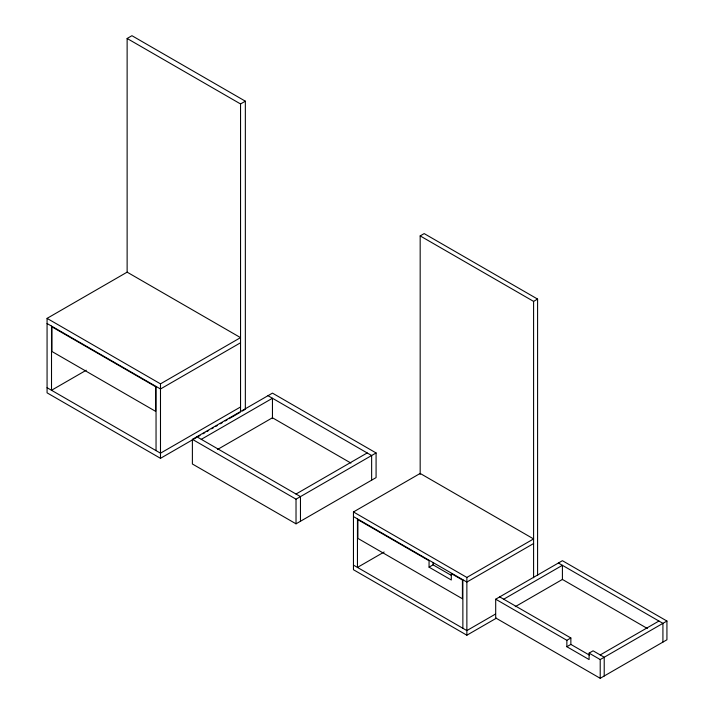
<?xml version="1.0" encoding="UTF-8"?>
<svg xmlns="http://www.w3.org/2000/svg" width="714" height="714" viewBox="0 0 714 714"><rect width="100%" height="100%" fill="white"/><g stroke="black" fill="none" stroke-linecap="round" stroke-linejoin="round"><path stroke-width="1.07" d="M196.18 437.718L160.489 458.326L47.07 392.843L47.07 318.373L127.128 272.15L127.128 38.476L131.938 35.7L245.348 101.183L245.348 409.327M127.128 38.476L240.547 103.949L245.348 101.183M86.242 370.227L51.515 390.272L51.515 326.075M47.07 318.373L160.489 383.855L240.547 337.633L127.128 272.15M420.171 474.382L420.171 235.906L424.17 233.594L537.588 299.077L537.588 575.439M240.547 342.765L160.489 388.987L47.07 323.513M240.547 406.971L160.489 453.185L47.07 387.711M192.387 439.342L272.453 393.119L376.082 452.953L376.082 477.604L296.024 523.826L192.387 463.993L192.387 439.342L296.024 499.175L376.082 452.953M198.108 436.602L200.036 435.495M202.928 433.817L204.856 432.711M206.783 431.595L208.72 430.48M211.612 428.811L213.54 427.695M215.467 426.579L217.395 425.464M220.296 423.795L222.224 422.679M225.115 421.01L227.043 419.894M228.971 418.788L239.583 412.656M242.465 410.996L244.393 409.881M201.286 439.342L272.453 398.26L272.453 418.618M217.636 449.418L272.453 417.77L350.922 463.074M420.171 235.906L533.59 301.388L537.588 299.077M296.024 494.034L367.183 452.953M353.457 511.956L420.171 473.436L533.59 538.918L466.867 577.43L353.457 511.956L353.457 569.727L466.867 635.21L496.417 618.154M384.141 552.011L357.455 567.416L357.455 518.891M429.06 567.166L451.302 580L451.302 573.583L462.422 580L462.422 598.751L357.901 538.401L357.901 519.658L429.06 560.74L429.06 567.166L433.068 564.854L451.596 575.546M533.59 543.541L466.867 582.053L353.457 516.579M495.694 599.207L562.409 560.695L666.93 621.037L666.93 639.78L600.215 678.3L495.694 617.958L495.694 599.207L566.854 640.297L570.861 637.986L570.861 644.403L589.389 655.104M503.7 599.207L562.409 565.309L562.409 579.652M495.462 614.085L466.867 630.587L353.457 565.113M515.249 606.668L562.409 579.438L647.339 628.472M566.854 640.297L566.854 646.714L570.861 644.403M566.854 646.714L589.095 659.558L589.095 653.131L593.093 650.82L604.214 657.246L604.214 675.988M600.215 654.934L658.924 621.037M589.095 653.131L600.215 659.558L666.93 621.037M558.402 563.007L662.922 623.349L662.922 642.091M268 395.69L371.637 455.523L371.637 480.174M499.693 596.895L570.861 637.986M196.841 436.772L300.469 496.605L300.469 521.256M600.215 659.558L600.215 678.3M533.59 301.388L533.59 577.751M466.867 577.43L466.867 635.21M462.868 579.741L462.868 628.275M433.068 562.712L433.068 564.854M296.024 499.175L296.024 523.826M240.547 103.949L240.547 412.103M160.489 383.855L160.489 458.326M156.045 386.426L156.045 450.623M155.598 386.676L51.961 326.851L51.961 351.502L155.598 411.335L155.598 386.676"/></g></svg>
